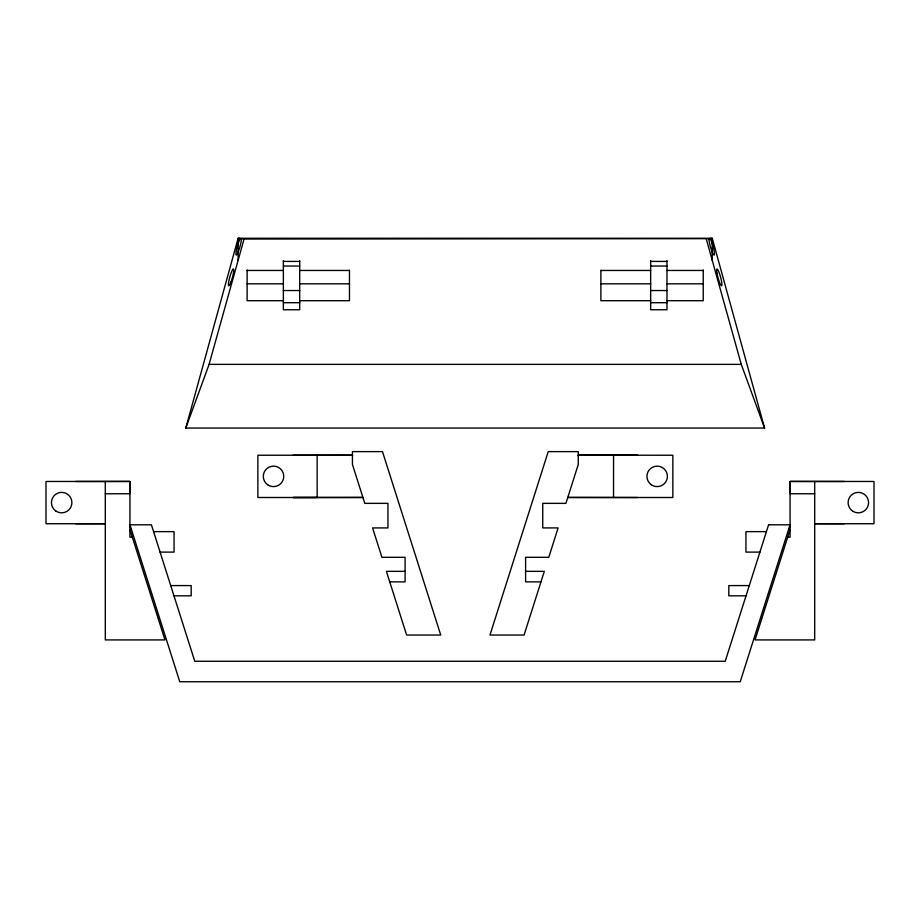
<?xml version="1.0" encoding="UTF-8"?>
<svg xmlns="http://www.w3.org/2000/svg" width="920" height="920" viewBox="0 0 920 920"><rect width="100%" height="100%" fill="white"/><g stroke="black" fill="none" stroke-linecap="round" stroke-linejoin="round"><path stroke-width="1.38" d="M132.342 537.211L129.938 537.211L129.938 481.447L46 481.47L46 523.721L105.305 523.721L75.773 523.745M238.13 260.302L238.13 238.257L712.23 238.257L764.566 428.053L185.794 428.053L238.13 238.257L244.053 239.05L709.17 238.671M578.278 455.906L578.278 455.17L637.732 455.239L613.559 455.227L613.536 497.501M712.23 260.302L712.23 238.257L709.918 238.567M790.061 526.274L789.004 529.632L790.061 529.632L755.032 639.918L814.694 639.918L814.694 481.447M578.278 455.17L672.842 455.239L672.842 497.501L567.778 497.501M185.794 428.053L209.093 364.366L244.053 239.05M105.305 481.447L105.305 639.918L164.967 639.918L129.938 529.632L130.996 529.632L129.938 526.274M292.974 455.239L352.44 455.227L257.864 455.239L257.864 497.501L362.928 497.501M75.727 481.47L129.915 481.447L129.938 493.741L105.305 493.775M362.905 497.421L293.089 497.513L317.159 497.49L317.147 455.239M283.36 261.418L299.702 261.418M650.658 261.418L666.988 261.418M283.36 266.029L299.702 266.029M650.658 266.029L666.988 266.029M247.123 270.457L283.36 270.457M299.702 270.457L349.473 270.457M600.886 270.457L650.658 270.457M666.988 270.457L703.236 270.457M247.123 283.82L283.36 283.82M299.702 283.82L349.473 283.82M600.886 283.82L650.658 283.82M666.988 283.82L703.236 283.82M283.36 290.536L299.702 290.536M650.658 290.536L666.988 290.536M283.36 300.702L247.123 300.702L247.123 269.962M299.702 300.702L349.473 300.702L349.473 270.25M650.658 300.702L600.886 300.702L600.886 270.25M666.988 300.702L703.236 300.702L703.236 269.962M283.36 302.703L299.702 302.703M650.658 302.703L666.988 302.703M209.093 364.366L741.255 364.366L764.566 428.053M153.583 531.634L174.052 531.634L174.052 552.103L160.08 552.103M766.418 531.634L745.947 531.634L745.947 552.103L759.92 552.103M787.658 537.211L790.061 537.211L790.061 481.447L874 481.47L874 523.721L814.694 523.721L844.226 523.745M405.087 571.343L386.388 571.343L406.617 635.042L440.737 635.042L382.478 451.616L352.44 451.616L352.44 464.462L364.791 503.355L387.952 503.355L387.952 527.919L372.588 527.919L381.926 557.301L405.087 557.301L405.087 581.865L389.723 581.865M525.607 571.343L544.318 571.343L524.078 635.042L489.969 635.042L548.228 451.616L578.266 451.616L578.266 464.462L565.915 503.355L542.742 503.355L542.742 527.919L558.106 527.919L548.78 557.301L525.607 557.301L525.607 581.865L540.971 581.865M170.717 585.58L191.187 585.58L191.187 595.815L173.96 595.815M749.282 585.58L728.812 585.58L728.812 595.815L746.039 595.815M844.272 481.47L790.084 481.447L790.061 493.741L814.694 493.775M567.801 497.421L637.606 497.513M706.307 239.05L741.255 364.366M352.429 455.17L352.429 455.906M666.988 260.544L666.988 309.752L650.658 309.752L650.658 260.544M299.702 260.544L299.702 309.752L283.36 309.752L283.36 260.544M710.056 238.544A9.246 1.391 74.5 0 1 711.678 242.132A9.407 1.414 74.5 0 1 712.23 243.731M240.304 238.544A9.234 1.391 -74.6 0 0 238.683 242.144A9.384 1.414 -74.6 0 0 238.13 243.731M238.107 252.195A8.717 1.311 -74.6 0 1 235.934 253.897A8.717 1.311 -74.6 0 1 238.119 243.65M712.252 243.581A8.728 1.345 74.6 0 1 714.438 253.839A8.728 1.345 74.6 0 1 712.252 252.31M712.23 252.022A9.395 1.414 74.6 0 1 711.678 250.608A8.786 1.322 74.6 0 1 708.906 238.832M238.13 252.022A9.384 1.414 -74.6 0 0 238.671 250.608A8.774 1.322 -74.6 0 0 241.431 238.843M768.591 524.803L725.236 661.273L194.764 661.273L151.409 524.803L129.938 524.803L179.78 681.743L740.22 681.743L790.061 524.803L768.591 524.803M55.775 510.968A10.235 10.235 0 0 0 71.852 503.516A10.235 10.235 0 0 0 57.362 493.315A10.235 10.235 0 0 0 55.775 510.968M853.219 511.462A10.235 10.235 0 0 0 868.572 502.596A10.235 10.235 0 0 0 853.219 493.741A10.235 10.235 0 0 0 853.219 511.462M267.628 484.736A10.235 10.235 0 0 0 283.716 477.284A10.235 10.235 0 0 0 269.226 467.084A10.235 10.235 0 0 0 267.628 484.736M651.279 484.736A10.235 10.235 0 0 0 667.368 477.284A10.235 10.235 0 0 0 652.878 467.084A10.235 10.235 0 0 0 651.279 484.736M716.979 273.217A8.763 1.322 74.6 0 0 721.567 285.821A8.763 1.322 74.6 0 0 719.302 273.067A8.763 1.322 74.6 0 0 716.979 273.217M230.966 282.014A8.763 1.322 -74.6 0 0 233.427 268.927A8.763 1.322 -74.6 0 0 228.827 281.163A8.763 1.322 -74.6 0 0 230.966 282.014"/></g></svg>
